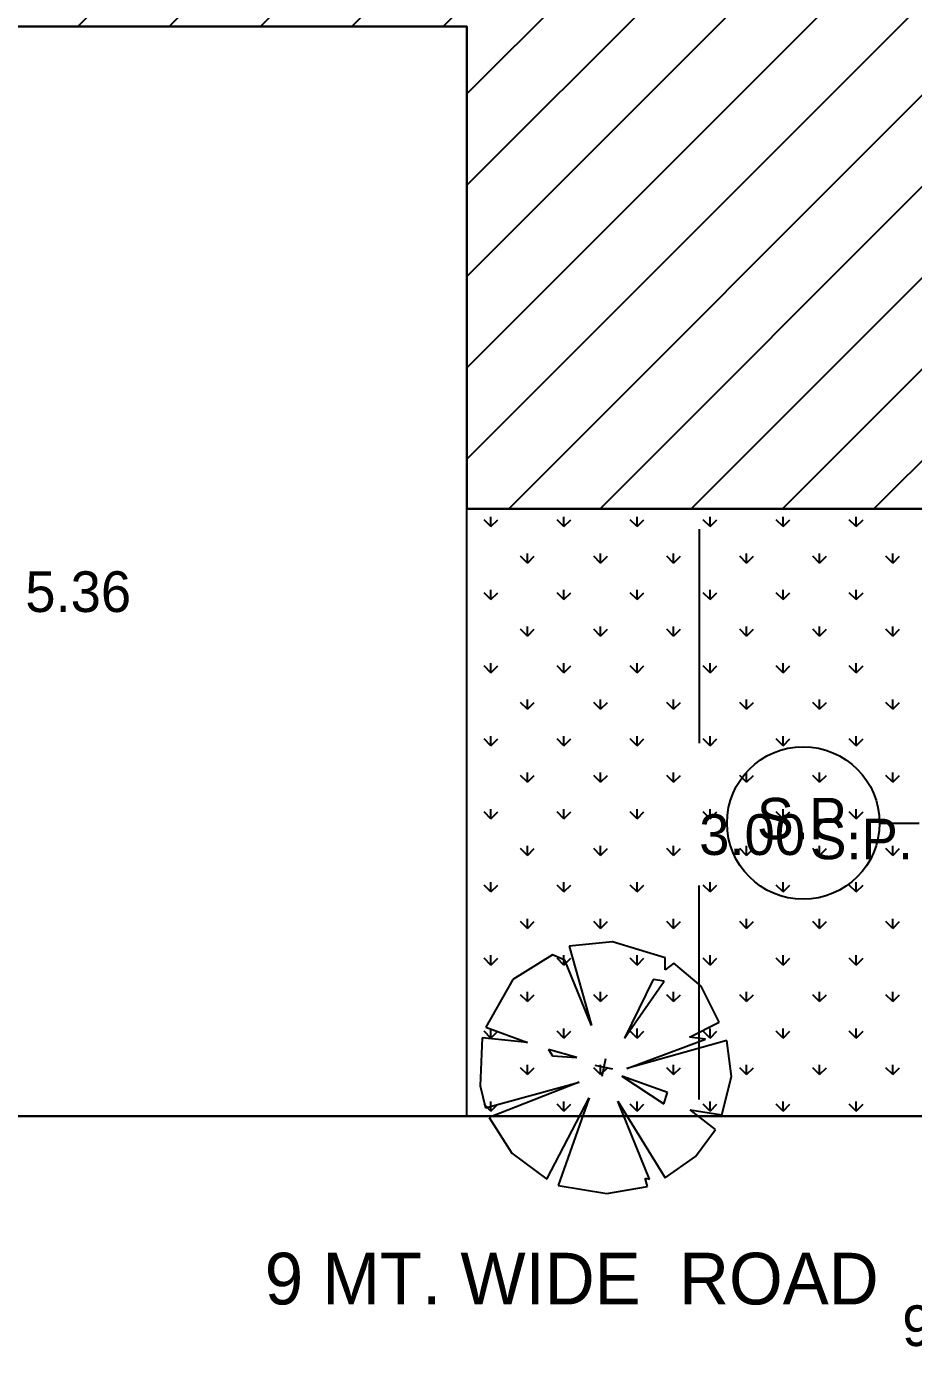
# Model space of a CAD drawing. Header units: metres. Extents: x -9383.9 to -9324.5, y 28762.6 to 28804.7.
# Drawn here: x -9378.41 to -9374.05, y 28786.01 to 28792.5 of the extents above; entities that cross this region are included whole.
import ezdxf

# ---------------------------------------------------------------- set-up
doc = ezdxf.new("R2010")
doc.units = ezdxf.units.M
for name, color, linetype in [('BLK_1_LVL_0_BLDG_FOOT_PRINT', 7, 'Continuous'), ('BLK_1_LVL_0_FRONT_SETBACK', 7, 'Continuous'), ('elevation', 7, 'Continuous'), ('IC', 7, 'Continuous'), ('LANDSCAPE', 7, 'Continuous'), ('PLOT_BOUNDARY', 7, 'Continuous'), ('SITE_PLAN', 7, 'Continuous'), ('TEXT', 7, 'Continuous'), ('WALL', 7, 'Continuous')]:
    doc.layers.add(name, color=color, linetype=linetype)

msp = doc.modelspace()

# ---------------------------------------------------------------- linework, layer by layer
at = {"layer": 'BLK_1_LVL_0_BLDG_FOOT_PRINT'}
msp.add_lwpolyline([(-9371.4241, 28790.1278), (-9371.4241, 28801.4138), (-9377.1351, 28801.4138), (-9377.1351, 28803.1438), (-9380.5921, 28803.1438), (-9380.5921, 28792.4988), (-9376.2481, 28792.4988), (-9376.2481, 28790.1278)], close=True, dxfattribs=at)
at = {"layer": 'BLK_1_LVL_0_FRONT_SETBACK'}
msp.add_lwpolyline([(-9369.9241, 28787.1418), (-9380.5921, 28787.1418), (-9380.5921, 28792.4988), (-9376.2481, 28792.4988), (-9376.2481, 28790.1278), (-9369.9241, 28790.1278)], close=True, dxfattribs=at)
at = {"layer": 'elevation'}
msp.add_line((-9382.2747, 28787.1418), (-9368.1193, 28787.1418), dxfattribs=at)
at = {"layer": 'IC'}
msp.add_line((-9374.2191, 28788.5831), (-9374.0241, 28788.5831), dxfattribs=at)
msp.add_circle((-9374.5941, 28788.5831), 0.375, dxfattribs=at)
at = {"layer": 'LANDSCAPE'}
msp.add_lwpolyline([(-9369.9241, 28787.1418), (-9376.2481, 28787.1418), (-9376.2481, 28790.1278), (-9369.9241, 28790.1278)], close=True, dxfattribs=at)
at = {"layer": 'PLOT_BOUNDARY'}
for points in [[(-9369.9241, 28787.1418), (-9380.5921, 28787.1418), (-9380.5921, 28803.1438), (-9369.9241, 28803.1438)], [(-9371.4241, 28790.1278), (-9376.2481, 28790.1278), (-9376.2481, 28792.4988), (-9380.5921, 28792.4988), (-9380.5921, 28803.1438), (-9377.1351, 28803.1438), (-9377.1351, 28801.4138), (-9371.4241, 28801.4138)]]:
    msp.add_lwpolyline(points, close=True, dxfattribs=at)
at = {"layer": 'SITE_PLAN'}
for p, q in [((-9378.1618, 28792.4988), (-9371.4241, 28799.2365)), ((-9377.7128, 28792.4988), (-9371.4241, 28798.7875)), ((-9377.2638, 28792.4988), (-9371.4241, 28798.3385)), ((-9376.8148, 28792.4988), (-9371.4241, 28797.8895)), ((-9376.3658, 28792.4988), (-9371.4241, 28797.4405)), ((-9376.2481, 28792.1675), (-9371.4241, 28796.9915)), ((-9376.2481, 28791.7185), (-9371.4241, 28796.5425)), ((-9376.2481, 28791.2695), (-9371.4241, 28796.0935)), ((-9376.2481, 28790.8204), (-9371.4241, 28795.6444)), ((-9376.2481, 28790.3714), (-9371.4241, 28795.1954)), ((-9376.0427, 28790.1278), (-9371.4241, 28794.7464)), ((-9375.5937, 28790.1278), (-9371.4241, 28794.2974)), ((-9375.1447, 28790.1278), (-9371.4241, 28793.8484)), ((-9374.6957, 28790.1278), (-9371.4241, 28793.3994)), ((-9374.2466, 28790.1278), (-9371.4241, 28792.9504)), ((-9380.5921, 28792.4988), (-9376.2481, 28792.4988)), ((-9380.5921, 28792.4988), (-9376.2481, 28792.4988)), ((-9376.2481, 28792.4988), (-9380.5921, 28792.4988)), ((-9376.2481, 28792.4988), (-9376.2481, 28790.1278)), ((-9376.2481, 28792.4988), (-9376.2481, 28790.1278)), ((-9376.2481, 28790.1278), (-9376.2481, 28792.4988)), ((-9376.2481, 28790.1278), (-9371.4241, 28790.1278)), ((-9376.2481, 28790.1278), (-9369.9241, 28790.1278)), ((-9376.2481, 28787.1418), (-9376.2481, 28790.1278)), ((-9376.2481, 28790.1278), (-9369.9241, 28790.1278)), ((-9371.4241, 28790.1278), (-9376.2481, 28790.1278)), ((-9376.1301, 28790.0404), (-9376.1637, 28790.0741)), ((-9376.1301, 28790.0404), (-9376.1301, 28790.0881)), ((-9376.1301, 28790.0404), (-9376.0964, 28790.0741)), ((-9375.7709, 28790.0404), (-9375.8045, 28790.0741)), ((-9375.7709, 28790.0404), (-9375.7709, 28790.0881)), ((-9375.7709, 28790.0404), (-9375.7372, 28790.0741)), ((-9375.4116, 28790.0404), (-9375.4453, 28790.0741)), ((-9375.4116, 28790.0404), (-9375.4116, 28790.0881)), ((-9375.4116, 28790.0404), (-9375.378, 28790.0741)), ((-9375.0524, 28790.0404), (-9375.0861, 28790.0741)), ((-9375.0524, 28790.0404), (-9375.0524, 28790.0881)), ((-9375.0524, 28790.0404), (-9375.0188, 28790.0741)), ((-9374.6932, 28790.0404), (-9374.7269, 28790.0741)), ((-9374.6932, 28790.0404), (-9374.6932, 28790.0881)), ((-9374.6932, 28790.0404), (-9374.6595, 28790.0741)), ((-9374.334, 28790.0404), (-9374.3677, 28790.0741)), ((-9374.334, 28790.0404), (-9374.334, 28790.0881)), ((-9374.334, 28790.0404), (-9374.3003, 28790.0741)), ((-9375.106, 28790.0278), (-9375.106, 28788.9754)), ((-9375.9505, 28789.8608), (-9375.9841, 28789.8945)), ((-9375.9505, 28789.8608), (-9375.9505, 28789.9085)), ((-9375.9505, 28789.8608), (-9375.9168, 28789.8945)), ((-9375.5912, 28789.8608), (-9375.6249, 28789.8945)), ((-9375.5912, 28789.8608), (-9375.5912, 28789.9085)), ((-9375.5912, 28789.8608), (-9375.5576, 28789.8945)), ((-9375.232, 28789.8608), (-9375.2657, 28789.8945)), ((-9375.232, 28789.8608), (-9375.232, 28789.9085)), ((-9375.232, 28789.8608), (-9375.1984, 28789.8945)), ((-9374.8728, 28789.8608), (-9374.9065, 28789.8945)), ((-9374.8728, 28789.8608), (-9374.8728, 28789.9085)), ((-9374.8728, 28789.8608), (-9374.8392, 28789.8945)), ((-9374.5136, 28789.8608), (-9374.5473, 28789.8945)), ((-9374.5136, 28789.8608), (-9374.5136, 28789.9085)), ((-9374.5136, 28789.8608), (-9374.4799, 28789.8945)), ((-9374.1544, 28789.8608), (-9374.1881, 28789.8945)), ((-9374.1544, 28789.8608), (-9374.1544, 28789.9085)), ((-9374.1544, 28789.8608), (-9374.1207, 28789.8945)), ((-9376.1301, 28789.6812), (-9376.1637, 28789.7149)), ((-9376.1301, 28789.6812), (-9376.1301, 28789.7289)), ((-9376.1301, 28789.6812), (-9376.0964, 28789.7149)), ((-9375.7709, 28789.6812), (-9375.8045, 28789.7149)), ((-9375.7709, 28789.6812), (-9375.7709, 28789.7289)), ((-9375.7709, 28789.6812), (-9375.7372, 28789.7149)), ((-9375.4116, 28789.6812), (-9375.4453, 28789.7149)), ((-9375.4116, 28789.6812), (-9375.4116, 28789.7289)), ((-9375.4116, 28789.6812), (-9375.378, 28789.7149)), ((-9375.0524, 28789.6812), (-9375.0861, 28789.7149)), ((-9375.0524, 28789.6812), (-9375.0524, 28789.7289)), ((-9375.0524, 28789.6812), (-9375.0188, 28789.7149)), ((-9374.6932, 28789.6812), (-9374.7269, 28789.7149)), ((-9374.6932, 28789.6812), (-9374.6932, 28789.7289)), ((-9374.6932, 28789.6812), (-9374.6595, 28789.7149)), ((-9374.334, 28789.6812), (-9374.3677, 28789.7149)), ((-9374.334, 28789.6812), (-9374.334, 28789.7289)), ((-9374.334, 28789.6812), (-9374.3003, 28789.7149)), ((-9375.9505, 28789.5016), (-9375.9505, 28789.5492)), ((-9375.5912, 28789.5016), (-9375.5912, 28789.5492)), ((-9375.232, 28789.5016), (-9375.232, 28789.5492)), ((-9374.8728, 28789.5016), (-9374.8728, 28789.5492)), ((-9374.5136, 28789.5016), (-9374.5136, 28789.5492)), ((-9374.1544, 28789.5016), (-9374.1544, 28789.5492)), ((-9375.9505, 28789.5016), (-9375.9841, 28789.5353)), ((-9375.9505, 28789.5016), (-9375.9168, 28789.5353)), ((-9375.5912, 28789.5016), (-9375.6249, 28789.5353)), ((-9375.5912, 28789.5016), (-9375.5576, 28789.5353)), ((-9375.232, 28789.5016), (-9375.2657, 28789.5353)), ((-9375.232, 28789.5016), (-9375.1984, 28789.5353)), ((-9374.8728, 28789.5016), (-9374.9065, 28789.5353)), ((-9374.8728, 28789.5016), (-9374.8392, 28789.5353)), ((-9374.5136, 28789.5016), (-9374.5473, 28789.5353)), ((-9374.5136, 28789.5016), (-9374.4799, 28789.5353)), ((-9374.1544, 28789.5016), (-9374.1881, 28789.5353)), ((-9374.1544, 28789.5016), (-9374.1207, 28789.5353)), ((-9376.1301, 28789.322), (-9376.1637, 28789.3557)), ((-9376.1301, 28789.322), (-9376.1301, 28789.3696)), ((-9376.1301, 28789.322), (-9376.0964, 28789.3557)), ((-9375.7709, 28789.322), (-9375.8045, 28789.3557)), ((-9375.7709, 28789.322), (-9375.7709, 28789.3696)), ((-9375.7709, 28789.322), (-9375.7372, 28789.3557)), ((-9375.4116, 28789.322), (-9375.4453, 28789.3557)), ((-9375.4116, 28789.322), (-9375.4116, 28789.3696)), ((-9375.4116, 28789.322), (-9375.378, 28789.3557)), ((-9375.0524, 28789.322), (-9375.0861, 28789.3557)), ((-9375.0524, 28789.322), (-9375.0524, 28789.3696)), ((-9375.0524, 28789.322), (-9375.0188, 28789.3557)), ((-9374.6932, 28789.322), (-9374.7269, 28789.3557)), ((-9374.6932, 28789.322), (-9374.6932, 28789.3696)), ((-9374.6932, 28789.322), (-9374.6595, 28789.3557)), ((-9374.334, 28789.322), (-9374.3677, 28789.3557)), ((-9374.334, 28789.322), (-9374.334, 28789.3696)), ((-9374.334, 28789.322), (-9374.3003, 28789.3557)), ((-9375.9505, 28789.1424), (-9375.9841, 28789.1761)), ((-9375.9505, 28789.1424), (-9375.9505, 28789.19)), ((-9375.9505, 28789.1424), (-9375.9168, 28789.1761)), ((-9375.5912, 28789.1424), (-9375.6249, 28789.1761)), ((-9375.5912, 28789.1424), (-9375.5912, 28789.19)), ((-9375.5912, 28789.1424), (-9375.5576, 28789.1761)), ((-9375.232, 28789.1424), (-9375.2657, 28789.1761)), ((-9375.232, 28789.1424), (-9375.232, 28789.19)), ((-9375.232, 28789.1424), (-9375.1984, 28789.1761)), ((-9374.8728, 28789.1424), (-9374.9065, 28789.1761)), ((-9374.8728, 28789.1424), (-9374.8728, 28789.19)), ((-9374.8728, 28789.1424), (-9374.8392, 28789.1761)), ((-9374.5136, 28789.1424), (-9374.5473, 28789.1761)), ((-9374.5136, 28789.1424), (-9374.5136, 28789.19)), ((-9374.5136, 28789.1424), (-9374.4799, 28789.1761)), ((-9374.1544, 28789.1424), (-9374.1881, 28789.1761)), ((-9374.1544, 28789.1424), (-9374.1544, 28789.19)), ((-9374.1544, 28789.1424), (-9374.1207, 28789.1761)), ((-9376.1301, 28788.9628), (-9376.1637, 28788.9965)), ((-9376.1301, 28788.9628), (-9376.1301, 28789.0104)), ((-9376.1301, 28788.9628), (-9376.0964, 28788.9965)), ((-9375.7709, 28788.9628), (-9375.8045, 28788.9965)), ((-9375.7709, 28788.9628), (-9375.7709, 28789.0104)), ((-9375.7709, 28788.9628), (-9375.7372, 28788.9965)), ((-9375.4116, 28788.9628), (-9375.4453, 28788.9965)), ((-9375.4116, 28788.9628), (-9375.4116, 28789.0104)), ((-9375.4116, 28788.9628), (-9375.378, 28788.9965)), ((-9375.0524, 28788.9628), (-9375.0861, 28788.9965)), ((-9375.0524, 28788.9628), (-9375.0524, 28789.0104)), ((-9375.0524, 28788.9628), (-9375.0188, 28788.9965)), ((-9374.6932, 28788.9628), (-9374.7269, 28788.9965)), ((-9374.6932, 28788.9628), (-9374.6932, 28789.0104)), ((-9374.6932, 28788.9628), (-9374.6595, 28788.9965)), ((-9374.334, 28788.9628), (-9374.3677, 28788.9965)), ((-9374.334, 28788.9628), (-9374.334, 28789.0104)), ((-9374.334, 28788.9628), (-9374.3003, 28788.9965)), ((-9375.9505, 28788.7832), (-9375.9505, 28788.8308)), ((-9375.5912, 28788.7832), (-9375.5912, 28788.8308)), ((-9375.232, 28788.7832), (-9375.232, 28788.8308)), ((-9374.8728, 28788.7832), (-9374.8728, 28788.8308)), ((-9374.5136, 28788.7832), (-9374.5136, 28788.8308)), ((-9374.1544, 28788.7832), (-9374.1544, 28788.8308)), ((-9375.9505, 28788.7832), (-9375.9841, 28788.8169)), ((-9375.9505, 28788.7832), (-9375.9168, 28788.8169)), ((-9375.5912, 28788.7832), (-9375.6249, 28788.8169)), ((-9375.5912, 28788.7832), (-9375.5576, 28788.8169)), ((-9375.232, 28788.7832), (-9375.2657, 28788.8169)), ((-9375.232, 28788.7832), (-9375.1984, 28788.8169)), ((-9374.8728, 28788.7832), (-9374.9065, 28788.8169)), ((-9374.8728, 28788.7832), (-9374.8392, 28788.8169)), ((-9374.5136, 28788.7832), (-9374.5473, 28788.8169)), ((-9374.5136, 28788.7832), (-9374.4799, 28788.8169)), ((-9374.1544, 28788.7832), (-9374.1881, 28788.8169)), ((-9374.1544, 28788.7832), (-9374.1207, 28788.8169)), ((-9376.1301, 28788.6036), (-9376.1637, 28788.6373)), ((-9376.1301, 28788.6036), (-9376.1301, 28788.6512)), ((-9376.1301, 28788.6036), (-9376.0964, 28788.6373)), ((-9375.7709, 28788.6036), (-9375.8045, 28788.6373)), ((-9375.7709, 28788.6036), (-9375.7709, 28788.6512)), ((-9375.7709, 28788.6036), (-9375.7372, 28788.6373)), ((-9375.4116, 28788.6036), (-9375.4453, 28788.6373)), ((-9375.4116, 28788.6036), (-9375.4116, 28788.6512)), ((-9375.4116, 28788.6036), (-9375.378, 28788.6373)), ((-9375.0524, 28788.6036), (-9375.0861, 28788.6373)), ((-9375.0524, 28788.6036), (-9375.0524, 28788.6512)), ((-9375.0524, 28788.6036), (-9375.0188, 28788.6373)), ((-9374.6932, 28788.6036), (-9374.7269, 28788.6373)), ((-9374.6932, 28788.6036), (-9374.6932, 28788.6512)), ((-9374.6932, 28788.6036), (-9374.6595, 28788.6373)), ((-9374.334, 28788.6036), (-9374.3677, 28788.6373)), ((-9374.334, 28788.6036), (-9374.334, 28788.6512)), ((-9374.334, 28788.6036), (-9374.3003, 28788.6373)), ((-9374.2191, 28788.5831), (-9374.0241, 28788.5831)), ((-9375.9505, 28788.424), (-9375.9841, 28788.4577)), ((-9375.9505, 28788.424), (-9375.9505, 28788.4716)), ((-9375.9505, 28788.424), (-9375.9168, 28788.4577)), ((-9375.5912, 28788.424), (-9375.6249, 28788.4577)), ((-9375.5912, 28788.424), (-9375.5912, 28788.4716)), ((-9375.5912, 28788.424), (-9375.5576, 28788.4577)), ((-9375.232, 28788.424), (-9375.2657, 28788.4577)), ((-9375.232, 28788.424), (-9375.232, 28788.4716)), ((-9375.232, 28788.424), (-9375.1984, 28788.4577)), ((-9374.8728, 28788.424), (-9374.9065, 28788.4577)), ((-9374.8728, 28788.424), (-9374.8728, 28788.4716)), ((-9374.8728, 28788.424), (-9374.8392, 28788.4577)), ((-9374.5136, 28788.424), (-9374.5473, 28788.4577)), ((-9374.5136, 28788.424), (-9374.5136, 28788.4716)), ((-9374.5136, 28788.424), (-9374.4799, 28788.4577)), ((-9374.1544, 28788.424), (-9374.1881, 28788.4577)), ((-9374.1544, 28788.424), (-9374.1544, 28788.4716)), ((-9374.1544, 28788.424), (-9374.1207, 28788.4577)), ((-9376.1301, 28788.2444), (-9376.1637, 28788.2781)), ((-9376.1301, 28788.2444), (-9376.1301, 28788.292)), ((-9376.1301, 28788.2444), (-9376.0964, 28788.2781)), ((-9375.7709, 28788.2444), (-9375.8045, 28788.2781)), ((-9375.7709, 28788.2444), (-9375.7709, 28788.292)), ((-9375.7709, 28788.2444), (-9375.7372, 28788.2781)), ((-9375.4116, 28788.2444), (-9375.4453, 28788.2781)), ((-9375.4116, 28788.2444), (-9375.4116, 28788.292)), ((-9375.4116, 28788.2444), (-9375.378, 28788.2781)), ((-9375.106, 28787.2243), (-9375.106, 28788.2767)), ((-9375.0524, 28788.2444), (-9375.0861, 28788.2781)), ((-9375.0524, 28788.2444), (-9375.0524, 28788.292)), ((-9375.0524, 28788.2444), (-9375.0188, 28788.2781)), ((-9374.6932, 28788.2444), (-9374.7269, 28788.2781)), ((-9374.6932, 28788.2444), (-9374.6932, 28788.292)), ((-9374.6932, 28788.2444), (-9374.6595, 28788.2781)), ((-9374.334, 28788.2444), (-9374.3677, 28788.2781)), ((-9374.334, 28788.2444), (-9374.334, 28788.292)), ((-9374.334, 28788.2444), (-9374.3003, 28788.2781)), ((-9375.9505, 28788.0648), (-9375.9841, 28788.0985)), ((-9375.9505, 28788.0648), (-9375.9505, 28788.1124)), ((-9375.9505, 28788.0648), (-9375.9168, 28788.0985)), ((-9375.5912, 28788.0648), (-9375.6249, 28788.0985)), ((-9375.5912, 28788.0648), (-9375.5912, 28788.1124)), ((-9375.5912, 28788.0648), (-9375.5576, 28788.0985)), ((-9375.232, 28788.0648), (-9375.2657, 28788.0985)), ((-9375.232, 28788.0648), (-9375.232, 28788.1124)), ((-9375.232, 28788.0648), (-9375.1984, 28788.0985)), ((-9374.8728, 28788.0648), (-9374.9065, 28788.0985)), ((-9374.8728, 28788.0648), (-9374.8728, 28788.1124)), ((-9374.8728, 28788.0648), (-9374.8392, 28788.0985)), ((-9374.5136, 28788.0648), (-9374.5473, 28788.0985)), ((-9374.5136, 28788.0648), (-9374.5136, 28788.1124)), ((-9374.5136, 28788.0648), (-9374.4799, 28788.0985)), ((-9374.1544, 28788.0648), (-9374.1881, 28788.0985)), ((-9374.1544, 28788.0648), (-9374.1544, 28788.1124)), ((-9374.1544, 28788.0648), (-9374.1207, 28788.0985)), ((-9375.533, 28787.9997), (-9375.7455, 28787.977)), ((-9375.2737, 28787.9199), (-9375.533, 28787.9997)), ((-9376.1301, 28787.8852), (-9376.1301, 28787.9328)), ((-9375.828, 28787.9359), (-9376.0219, 28787.814)), ((-9375.7675, 28787.9097), (-9375.828, 28787.9359)), ((-9375.7709, 28787.8852), (-9375.7709, 28787.9328)), ((-9375.7455, 28787.977), (-9375.636, 28787.5882)), ((-9375.4116, 28787.8852), (-9375.4116, 28787.9328)), ((-9375.0524, 28787.8852), (-9375.0524, 28787.9328)), ((-9374.6932, 28787.8852), (-9374.6932, 28787.9328)), ((-9374.334, 28787.8852), (-9374.334, 28787.9328)), ((-9376.1301, 28787.8852), (-9376.1637, 28787.9189)), ((-9376.1301, 28787.8852), (-9376.0964, 28787.9189)), ((-9375.7709, 28787.8852), (-9375.8045, 28787.9189)), ((-9375.7709, 28787.8852), (-9375.7372, 28787.9189)), ((-9375.636, 28787.5882), (-9375.7675, 28787.9097)), ((-9375.4116, 28787.8852), (-9375.4453, 28787.9189)), ((-9375.4116, 28787.8852), (-9375.378, 28787.9189)), ((-9375.2737, 28787.8608), (-9375.2737, 28787.9199)), ((-9375.2303, 28787.8945), (-9375.2737, 28787.8608)), ((-9375.0965, 28787.7816), (-9375.2303, 28787.8945)), ((-9375.0524, 28787.8852), (-9375.0861, 28787.9189)), ((-9375.0524, 28787.8852), (-9375.0188, 28787.9189)), ((-9374.6932, 28787.8852), (-9374.7269, 28787.9189)), ((-9374.6932, 28787.8852), (-9374.6595, 28787.9189)), ((-9374.334, 28787.8852), (-9374.3677, 28787.9189)), ((-9374.334, 28787.8852), (-9374.3003, 28787.9189)), ((-9376.0219, 28787.814), (-9376.1554, 28787.5793)), ((-9375.3328, 28787.8146), (-9375.4739, 28787.5254)), ((-9375.4739, 28787.5254), (-9375.2786, 28787.8056)), ((-9375.2786, 28787.8056), (-9375.3328, 28787.8146)), ((-9375.9505, 28787.7056), (-9375.9841, 28787.7393)), ((-9375.9505, 28787.7056), (-9375.9505, 28787.7532)), ((-9375.9505, 28787.7056), (-9375.9168, 28787.7393)), ((-9375.5912, 28787.7056), (-9375.6249, 28787.7393)), ((-9375.5912, 28787.7056), (-9375.5912, 28787.7532)), ((-9375.5912, 28787.7056), (-9375.5576, 28787.7393)), ((-9375.232, 28787.7056), (-9375.2657, 28787.7393)), ((-9375.232, 28787.7056), (-9375.232, 28787.7532)), ((-9375.232, 28787.7056), (-9375.1984, 28787.7393)), ((-9375.0072, 28787.6035), (-9375.0965, 28787.7816)), ((-9374.8728, 28787.7056), (-9374.9065, 28787.7393)), ((-9374.8728, 28787.7056), (-9374.8728, 28787.7532)), ((-9374.8728, 28787.7056), (-9374.8392, 28787.7393)), ((-9374.5136, 28787.7056), (-9374.5473, 28787.7393)), ((-9374.5136, 28787.7056), (-9374.5136, 28787.7532)), ((-9374.5136, 28787.7056), (-9374.4799, 28787.7393)), ((-9374.1544, 28787.7056), (-9374.1881, 28787.7393)), ((-9374.1544, 28787.7056), (-9374.1544, 28787.7532)), ((-9374.1544, 28787.7056), (-9374.1207, 28787.7393)), ((-9375.1529, 28787.5301), (-9375.0072, 28787.6035)), ((-9376.1301, 28787.526), (-9376.1637, 28787.5596)), ((-9376.1554, 28787.5793), (-9375.9499, 28787.5041)), ((-9376.1301, 28787.526), (-9376.1301, 28787.5736)), ((-9376.1301, 28787.526), (-9376.0964, 28787.5596)), ((-9375.7709, 28787.526), (-9375.8045, 28787.5596)), ((-9375.7709, 28787.526), (-9375.7709, 28787.5736)), ((-9375.7709, 28787.526), (-9375.7372, 28787.5596)), ((-9375.4116, 28787.526), (-9375.4453, 28787.5596)), ((-9375.4116, 28787.526), (-9375.4116, 28787.5736)), ((-9375.4116, 28787.526), (-9375.378, 28787.5596)), ((-9375.0524, 28787.526), (-9375.0861, 28787.5596)), ((-9375.0524, 28787.526), (-9375.0524, 28787.5736)), ((-9375.0524, 28787.526), (-9375.0188, 28787.5596)), ((-9374.6932, 28787.526), (-9374.7269, 28787.5596)), ((-9374.6932, 28787.526), (-9374.6932, 28787.5736)), ((-9374.6932, 28787.526), (-9374.6595, 28787.5596)), ((-9374.334, 28787.526), (-9374.3677, 28787.5596)), ((-9374.334, 28787.526), (-9374.334, 28787.5736)), ((-9374.334, 28787.526), (-9374.3003, 28787.5596)), ((-9376.174, 28787.5271), (-9376.1824, 28787.2911)), ((-9375.9499, 28787.5041), (-9376.174, 28787.5271)), ((-9375.7079, 28787.4309), (-9375.8478, 28787.4702)), ((-9375.8478, 28787.4702), (-9375.8274, 28787.4383)), ((-9375.462, 28787.3757), (-9375.0744, 28787.5201)), ((-9374.9704, 28787.5147), (-9375.462, 28787.3757)), ((-9375.0744, 28787.5201), (-9375.1529, 28787.5301)), ((-9374.9474, 28787.3366), (-9374.9704, 28787.5147)), ((-9375.8274, 28787.4383), (-9375.7079, 28787.4309)), ((-9375.5839, 28787.3388), (-9375.5649, 28787.4256)), ((-9375.9505, 28787.3464), (-9375.9841, 28787.38)), ((-9375.9505, 28787.3464), (-9375.9505, 28787.394)), ((-9375.9505, 28787.3464), (-9375.9168, 28787.38)), ((-9375.5912, 28787.3464), (-9375.6249, 28787.38)), ((-9375.531, 28787.3727), (-9375.6178, 28787.3917)), ((-9375.5912, 28787.3464), (-9375.5912, 28787.394)), ((-9375.5912, 28787.3464), (-9375.5576, 28787.38)), ((-9375.2614, 28787.2583), (-9375.4872, 28787.3394)), ((-9375.4872, 28787.3394), (-9375.2806, 28787.2033)), ((-9375.232, 28787.3464), (-9375.2657, 28787.38)), ((-9375.232, 28787.3464), (-9375.232, 28787.394)), ((-9375.232, 28787.3464), (-9375.1984, 28787.38)), ((-9374.9941, 28787.1493), (-9374.9474, 28787.3366)), ((-9374.8728, 28787.3464), (-9374.9065, 28787.38)), ((-9374.8728, 28787.3464), (-9374.8728, 28787.394)), ((-9374.8728, 28787.3464), (-9374.8392, 28787.38)), ((-9374.5136, 28787.3464), (-9374.5473, 28787.38)), ((-9374.5136, 28787.3464), (-9374.5136, 28787.394)), ((-9374.5136, 28787.3464), (-9374.4799, 28787.38)), ((-9374.1544, 28787.3464), (-9374.1881, 28787.38)), ((-9374.1544, 28787.3464), (-9374.1544, 28787.394)), ((-9374.1544, 28787.3464), (-9374.1207, 28787.38)), ((-9376.1824, 28787.2911), (-9376.157, 28787.1831)), ((-9376.157, 28787.1831), (-9375.6958, 28787.3086)), ((-9375.6958, 28787.3086), (-9376.1385, 28787.1358)), ((-9376.1301, 28787.1668), (-9376.1301, 28787.2144)), ((-9375.8546, 28786.8329), (-9375.6471, 28787.2323)), ((-9375.6471, 28787.2323), (-9375.7994, 28786.8021)), ((-9375.7709, 28787.1668), (-9375.7709, 28787.2144)), ((-9375.5058, 28787.2151), (-9375.274, 28786.8385)), ((-9375.3503, 28786.8322), (-9375.5058, 28787.2151)), ((-9375.4116, 28787.1668), (-9375.4116, 28787.2144)), ((-9375.2806, 28787.2033), (-9375.2614, 28787.2583)), ((-9375.0524, 28787.1668), (-9375.0524, 28787.2144)), ((-9374.6932, 28787.1668), (-9374.6932, 28787.2144)), ((-9374.334, 28787.1668), (-9374.334, 28787.2144)), ((-9382.2747, 28787.1418), (-9368.1193, 28787.1418)), ((-9369.9241, 28787.1418), (-9380.5921, 28787.1418)), ((-9369.9241, 28787.1418), (-9380.5921, 28787.1418)), ((-9369.9241, 28787.1418), (-9376.2481, 28787.1418)), ((-9376.1301, 28787.1668), (-9376.1637, 28787.2004)), ((-9376.1301, 28787.1668), (-9376.0964, 28787.2004)), ((-9375.7709, 28787.1668), (-9375.8045, 28787.2004)), ((-9375.7709, 28787.1668), (-9375.7372, 28787.2004)), ((-9375.4116, 28787.1668), (-9375.4453, 28787.2004)), ((-9375.4116, 28787.1668), (-9375.378, 28787.2004)), ((-9375.1503, 28787.1734), (-9374.9941, 28787.1493)), ((-9375.0258, 28787.0769), (-9375.1503, 28787.1734)), ((-9375.0524, 28787.1668), (-9375.0861, 28787.2004)), ((-9375.0524, 28787.1668), (-9375.0188, 28787.2004)), ((-9374.6932, 28787.1668), (-9374.7269, 28787.2004)), ((-9374.6932, 28787.1668), (-9374.6595, 28787.2004)), ((-9374.334, 28787.1668), (-9374.3677, 28787.2004)), ((-9374.334, 28787.1668), (-9374.3003, 28787.2004)), ((-9376.1385, 28787.1358), (-9376.0271, 28786.9601)), ((-9375.124, 28786.9441), (-9375.0258, 28787.0769)), ((-9376.0271, 28786.9601), (-9375.8546, 28786.8329)), ((-9375.274, 28786.8385), (-9375.124, 28786.9441)), ((-9375.3723, 28786.837), (-9375.3503, 28786.8322)), ((-9375.3609, 28786.797), (-9375.3723, 28786.837)), ((-9375.7994, 28786.8021), (-9375.5604, 28786.7613)), ((-9375.5604, 28786.7613), (-9375.3609, 28786.797))]:
    msp.add_line(p, q, dxfattribs=at)
msp.add_circle((-9374.5941, 28788.5831), 0.375, dxfattribs=at)
at = {"layer": 'WALL'}
for p, q in [((-9375.106, 28790.0278), (-9375.106, 28788.9754)), ((-9375.106, 28787.2243), (-9375.106, 28788.2767))]:
    msp.add_line(p, q, dxfattribs=at)

# ---------------------------------------------------------------- texts
at = {"layer": 'IC', "insert": (-9374.56, 28788.605), "char_height": 0.2, "attachment_point": 1}
msp.add_mtext('S.P.', dxfattribs=at)
at = {"layer": 'SITE_PLAN'}
for s, height, p in [('S.P.', 0.2032, (-9374.8222, 28788.5034)), ('9 MT. WIDE  ROAD', 0.254, (-9377.2426, 28786.2167))]:
    msp.add_text(s, height=height, dxfattribs=at).set_placement(p)
at = {"layer": 'SITE_PLAN', "char_height": 0.2, "attachment_point": 1}
for s, insert in [('\\A1;5.36', (-9378.4201, 28789.8203)), ('\\A1;3.00', (-9375.106, 28788.6261))]:
    msp.add_mtext(s, dxfattribs=dict(at, insert=insert))
at = {"layer": 'TEXT', "insert": (-9374.1073, 28786.2123), "char_height": 0.2, "attachment_point": 1}
msp.add_mtext('9 MT. WIDE  ROAD', dxfattribs=at)
at = {"layer": 'WALL', "char_height": 0.2, "attachment_point": 1}
for s, insert in [('\\A1;5.36', (-9378.4201, 28789.8203)), ('\\A1;3.00', (-9375.106, 28788.6261))]:
    msp.add_mtext(s, dxfattribs=dict(at, insert=insert))

doc.saveas('drawing.dxf')
